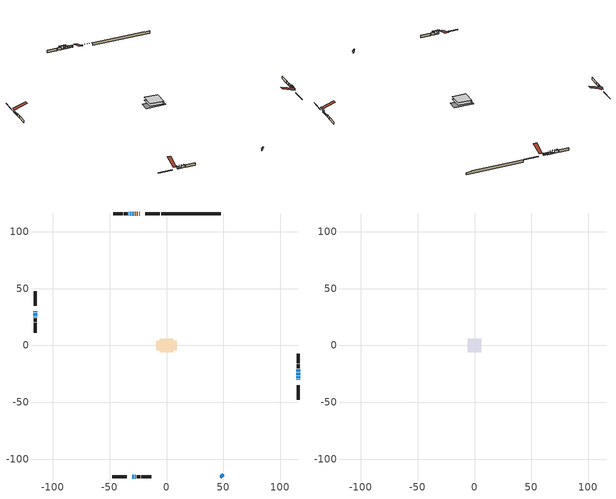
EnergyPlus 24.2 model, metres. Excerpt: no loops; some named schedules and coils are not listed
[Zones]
conditioned space
 floor adiabatic (AdiabaticFloorConstruction): -6.12,-6.12 -6.12,6.12 6.12,6.12 6.12,-6.12 z1.22
 floor foundation (Slab1 construction): -9.04,-4.15 -9.04,4.15 9.04,4.15 9.04,-4.15 z-1.31
 wall outside (RimJoist1 construction): -5.76,115.64 -18.68,115.64 / -47.9,-115.64 -34.98,-115.64 / -115.64,47.9 -115.64,34.98 / 115.64,-47.9 115.64,-34.98 z1.22:1.52
 wall outside (AdiabaticWallConstruction 1): -23.68,115.64 -24.17,115.64 / -25.1,115.64 -25.98,115.64 / -26.9,115.64 -27.79,115.64 z1.22:3.25
 wall outside (AdiabaticWallConstruction): -115.64,29.98 -115.64,29.12 z1.22:2.14; -28.71,115.64 -29.93,115.64 / -29.98,-115.64 -28.76,-115.64 / 47.9,-115.64 49.88,-113.67 z1.22:3.05; -30.86,115.64 -31.78,115.64 / 115.64,-26.1 115.64,-23.81 z1.22:2.49; 115.64,-29.99 115.64,-29.68 / -32.7,115.64 -33.3,115.64 / -27.84,-115.64 -27.24,-115.64 z1.22:1.56; -115.64,28.19 -115.64,26.36 / 115.64,-22.88 115.64,-20.75 z1.22:2.74; -115.64,25.43 -115.64,24.92 z1.22:2.75; 115.64,-28.76 115.64,-27.03 z1.22:3.3
 wall outside (Wall1 construction): -34.23,115.64 -37.48,115.64 / -26.31,-115.64 -23.06,-115.64 / -115.64,23.99 -115.64,20.74 / 115.64,-19.82 115.64,-16.57 z1.22:3.66
 wall outside (Wall2 construction): -38.41,115.64 -46.97,115.64 / -22.13,-115.64 -13.57,-115.64 / -115.64,19.81 -115.64,11.25 / 115.64,-15.64 115.64,-7.08 z1.22:3.66
 wall foundation (FoundationWall1 construction): -4.83,115.64,-1.31 -4.83,115.64,1.22 42.63,115.64,1.22 42.63,115.64,0.79 47.9,115.64,0.79 47.9,115.64,-1.31
 window (WindowConstruction 9): -115.64,29.98 -115.64,29.12 z1.22:2.13
 window (WindowConstruction 5): -28.71,115.64 -29.93,115.64 z1.22:3.05
 window (WindowConstruction 6): -30.86,115.64 -31.78,115.64 z1.22:2.49
 window (WindowConstruction 7): -29.98,-115.64 -28.76,-115.64 z1.22:3.05
 window (WindowConstruction 8): 47.9,-115.64 49.88,-113.67 z1.22:3.05
 window (WindowConstruction 10): 115.64,-29.98 115.64,-29.69 z1.22:1.56
 window (WindowConstruction 11): -32.7,115.64 -33.3,115.64 z1.22:1.56
 window (WindowConstruction): -115.64,28.19 -115.64,26.36 z1.22:2.74
 window (WindowConstruction 12): -27.83,-115.64 -27.24,-115.64 z1.22:1.56
 window (WindowConstruction 1): -115.64,25.43 -115.64,24.92 z1.22:2.74
 window (WindowConstruction 2): 115.64,-28.76 115.64,-27.03 z1.22:3.3
 window (WindowConstruction 3): 115.64,-26.1 115.64,-23.81 z1.22:2.49
 window (WindowConstruction 4): 115.64,-22.88 115.64,-20.75 z1.22:2.74
 door (Door): -23.68,115.64 -24.17,115.64 z1.22:3.25
 door (Door 1): -25.1,115.64 -25.98,115.64 z1.22:3.25
 door (Door 2): -26.91,115.64 -27.78,115.64 z1.22:3.25
 ceiling adiabatic (AdiabaticFloorConstruction): 6.12,-6.12 6.12,6.12 -6.12,6.12 -6.12,-6.12 z1.22
attic - vented
 floor to conditioned space (Floor1 construction Reversed): -6.12,-6.12 -6.12,6.12 6.12,6.12 6.12,-6.12 z3.66
 roof outside (Roof1 construction): -22.75,115.64,3.66 -22.75,103.72,7.63 -19.61,103.72,7.63 -19.61,115.64,3.66; -30.91,-115.64,3.66 -30.91,-103.72,7.63 -34.05,-103.72,7.63 -34.05,-115.64,3.66; -115.64,30.91,3.66 -103.72,30.91,7.63 -103.72,34.05,7.63 -115.64,34.05,3.66; 115.64,-30.91,3.66 103.72,-30.91,7.63 103.72,-34.05,7.63 115.64,-34.05,3.66
shading: -115.64,28.51 -115.64,30.59 -116.86,30.59 -116.86,28.51 z2.74; -30.23,115.64 -28.41,115.64 -28.41,116.25 -30.23,116.25 z3.35; -32.07,115.64 -30.56,115.64 -30.56,116.25 -32.07,116.25 z2.79; -28.46,-115.64 -30.28,-115.64 -30.28,-116.25 -28.46,-116.25 z3.35; 50.09,-113.46 47.69,-115.85 48.12,-116.29 50.52,-113.89 z3.35; 115.64,-26.77 115.64,-32.89 116.06,-32.89 116.06,-26.77 z4.47; -36.21,115.64 -29.79,115.64 -29.79,116.06 -36.21,116.06 z4.47; -115.64,26.06 -115.64,28.49 -115.94,28.49 -115.94,26.06 z3.04; -24.33,-115.64 -30.74,-115.64 -30.74,-116.06 -24.33,-116.06 z4.47; -115.64,24.62 -115.64,25.73 -115.94,25.73 -115.94,24.62 z3.04; 115.64,-26.73 115.64,-29.06 116.25,-29.06 116.25,-26.73 z3.6; 115.64,-23.51 115.64,-26.4 116.25,-26.4 116.25,-23.51 z2.79; 115.64,-20.45 115.64,-23.18 116.25,-23.18 116.25,-20.45 z3.04
[Building]
Building 1: Terrain=Suburbs
[Site:Location]
Montreal Intl AP_QC: Latitude {deg}=45.47; Longitude {deg}=-73.74; Time Zone {hr}=-5; Elevation {m}=36; Keep Site Location Information=Yes
[Site:GroundTemperature:Shallow]
2.07863, -0.316383, -0.508184, 0.628371, 5.19101, 9.73239, 13.6695, 16.1636, 16.3755, 14.347, 10.5102, 6.10817
[Site:WaterMainsTemperature]
Calculation Method=Schedule; Temperature Schedule=mains temperature schedule
[Material] Roughness=Rough; Thermal Absorptance=0.9
Name | Thickness {m} | Conductivity {W/m-K} | Density {kg/m3} | Specific Heat {J/kg-K} | Solar Absorptance | Visible Absorptance
asphalt or fiberglass shingles | 0.00635 | 0.162714 | 1121.4 | 1465.45 | 0.4 | 0.4
ceiling loosefill ins | 0.0846667 | 0.0480833 | 16.02 | 1046.75 | 0.7 | 0.7
ceiling stud and cavity | 0.1397 | 0.0934478 | 65.682 | 1177.47 | 0.7 | 0.7
concrete 4.0 in. | 0.1016 | 1.803125 | 2242.8 | 837.4 | 0.7 | 0.7
concrete 8.0 in. | 0.2032 | 1.803125 | 2242.8 | 837.4 | 0.7 | 0.7
door material | 0.04445 | 0.053851 | 512.64 | 1214.23 | 0.7 | 0.7
door material 1 | 0.04445 | 0.20624 | 512.64 | 1214.23 | 0.7 | 0.7
exterior vertical ins | 0.0719133 | 0.029427 | 32.04 | 1214.23 | 0.7 | 0.7
floor covering | 0.0127 | 0.0433444 | 54.468 | 1339.84 | 0.6 | 0.6
floor rigid ins; wall rigid ins 1 | 0.512978 | 0.029427 | 32.04 | 1214.23 | 0.7 | 0.7
floor stud and cavity | 0.1397 | 1.75129 | 37.0049 | 1207.88 | 0.7 | 0.7
furniture material conditioned space 1 | 0.1524 | 0.115458 | 640.8 | 1214.23 | 0.6 | 0.6
gypsum board | 0.0127 | 0.160291 | 801 | 837.4 | 0.6 | 0.6
gypsum board 1 | 0.0127 | 0.160291 | 801 | 837.4 | 0.7 | 0.7
osb sheathing 0.5 in. | 0.0127 | 0.115458 | 512.64 | 1214.23 | 0.7 | 0.7
osb sheathing 0.75 in. | 0.01905 | 0.115458 | 512.64 | 1214.23 | 0.7 | 0.7
osb sheathing 2.0 in. | 0.0508 | 0.115458 | 512.64 | 1214.23 | 0.7 | 0.7
rim joist rigid ins | 0.103632 | 0.029427 | 32.04 | 1214.23 | 0.7 | 0.7
rim joist stud and cavity | 0.0508 | 0.0623676 | 125.044 | 1163.47 | 0.6 | 0.6
wall rigid ins | 0.051816 | 0.029427 | 32.04 | 1214.23 | 0.7 | 0.7
wall stud and cavity | 0.1397 | 0.0845825 | 139.0536 | 1170.24 | 0.7 | 0.7
wall stud and cavity 1 | 0.1397 | 0.0919333 | 139.0536 | 1170.24 | 0.7 | 0.7
wall stud and cavity 2 | 0.0889 | 0.380278 | 52.3479 | 1209.89 | 0.7 | 0.7
wall stud and cavity 3 | 0.0889 | 0.391764 | 83.0341 | 1211.67 | 0.7 | 0.7
wood siding | 0.0254 | 0.102417 | 544.68 | 1172.36 | 0.4 | 0.4
wood siding 1; wood siding 2; wood siding 3 | 0.0254 | 0.102417 | 544.68 | 1172.36 | 0.7 | 0.7
[WindowMaterial:SimpleGlazingSystem]
Name | U-Factor {W/m2-K} | Solar Heat Gain Coefficient
WindowMaterial | 2.94348 | 0.59
WindowMaterial 1 | 3.00253 | 0.51
WindowMaterial 2 | 2.97698 | 0.59
WindowMaterial 3 | 2.96448 | 0.56
WindowMaterial 4 | 2.93212 | 0.61
WindowMaterial 5 | 2.97698 | 0.55
WindowMaterial 6 | 2.95029 | 0.58
WindowMaterial 7 | 2.88499 | 0.67
WindowMaterial 8 | 2.95426 | 0.63
WindowMaterial 9 | 8.076955 | 0.45
[Construction]
AdiabaticFloorConstruction: floor stud and cavity, floor rigid ins, osb sheathing 0.75 in., floor covering
AdiabaticWallConstruction: wood siding 2, wall rigid ins 1, wall stud and cavity 2, gypsum board
AdiabaticWallConstruction 1: wood siding 3, wall rigid ins 1, wall stud and cavity 2, gypsum board
Door: door material
Door 1; Door 2: door material 1
Floor1 construction Reversed: gypsum board, ceiling stud and cavity, ceiling loosefill ins
FoundationWall1 construction: concrete 8.0 in., gypsum board 1
furniture construction conditioned space 1: furniture material conditioned space 1
PartitionWallConstruction: gypsum board, wall stud and cavity 3, gypsum board
RimJoist1 construction: wood siding 1, rim joist rigid ins, osb sheathing 2.0 in., rim joist stud and cavity
Roof1 construction: asphalt or fiberglass shingles
Slab1 construction: concrete 4.0 in.
Wall1 construction: wood siding, wall rigid ins, osb sheathing 0.5 in., wall stud and cavity, gypsum board
Wall2 construction: wood siding, wall rigid ins, osb sheathing 0.5 in., wall stud and cavity 1, gypsum board
WindowConstruction: WindowMaterial
WindowConstruction 1: WindowMaterial 1
WindowConstruction 10; WindowConstruction 11; WindowConstruction 12: WindowMaterial 9
WindowConstruction 2: WindowMaterial 2
WindowConstruction 3: WindowMaterial 3
WindowConstruction 4: WindowMaterial 4
WindowConstruction 5; WindowConstruction 7: WindowMaterial 5
WindowConstruction 6: WindowMaterial 6
WindowConstruction 8: WindowMaterial 7
WindowConstruction 9: WindowMaterial 8
[Zone] Multiplier=1; Part of Total Floor Area=Yes
Name | Volume {m3}
attic - vented | 96.6794
conditioned space | 831.3
[Space]
Name | Zone | Volume {m3}
attic - vented 1 | attic - vented | 96.6794
conditioned space 1 | conditioned space | 831.3
[ZoneInfiltration:EffectiveLeakageArea]
infil attic - vented 1: Zone or Space=attic - vented 1; Schedule=Always On Discrete; Effective Air Leakage Area {cm2}=5994; Stack Coefficient=0.00027637; Wind Coefficient=1.12322e-05
[ZoneMixing]
whole house fan mix: Zone or Space=attic - vented; Schedule=Always On Continuous; Design Flow Rate Calculation Method=Flow/Zone; Design Flow Rate {m3/s}=0; Source Zone or Space=conditioned space
[SurfaceProperty:ExposedFoundationPerimeter]
Slab1: Exposed Perimeter Calculation Method=TotalExposedPerimeter; Total Exposed Perimeter {m}=52.731
[InternalMass] Zone or ZoneList=conditioned space; Space or SpaceList=conditioned space 1
Name | Construction | Surface Area {m2}
furniture mass conditioned space 1 | furniture construction conditioned space 1 | 119.92
partition wall mass | PartitionWallConstruction | 299.8
[Lights]
interior lighting: Zone or ZoneList or Space or SpaceList=conditioned space 1; Schedule=interior lighting schedule; Design Level Calculation Method=LightingLevel; Lighting Level {W}=343.2; Return Air Fraction=0; Fraction Radiant=0.6; Fraction Visible=0.2; Fraction Replaceable=1
[People]
occupants: Zone or ZoneList or Space or SpaceList=conditioned space 1; Number of People Schedule=occupants schedule; Number of People Calculation Method=People; Number of People=3; Fraction Radiant=0.314171; Sensible Heat Fraction=0.56303; Activity Level Schedule=occupants activity schedule; Carbon Dioxide Generation Rate {m3/s-W}=0; Enable ASHRAE 55 Comfort Warnings=No; Mean Radiant Temperature Calculation Type=EnclosureAveraged
[ElectricEquipment] Zone or ZoneList or Space or SpaceList=conditioned space 1; Design Level Calculation Method=EquipmentLevel
Name | Schedule | Design Level {W} | Fraction Latent | Fraction Radiant | Fraction Lost
clothes dryer | clothes dryer schedule | 140.772 | 0.015 | 0.081 | 0.85
clothes washer | clothes washer schedule | 32.1985 | 0.03 | 0.162 | 0.7
cooking range | cooking range schedule | 215.147 | 0.08 | 0.432 | 0.2
dishwasher | dishwasher schedule | 66.8632 | 0.3 | 0.18 | 0.4
fridge | fridge schedule | 72.9452 | 0 | 0.6 | 0
mech vent house fan | mech vent house fan schedule | 6.33333 | 0 | 0 | 1
mech vent house fan cfis | mech vent house fan cfis schedule | 0 | 0 | 0 | 0
mech vent range fan 0 | mech vent range fan 0 schedule | 57 | 0 | 0 | 1
misc plug loads | misc plug loads schedule | 494.7 | 0.045 | 0.513 | 0.1
whole house fan | Always On Discrete | 0 | 0 | 0 | 1
[OtherEquipment] Zone or ZoneList or Space or SpaceList=conditioned space 1; Design Level Calculation Method=EquipmentLevel
Name | Fuel Type | Schedule | Design Level {W} | Fraction Latent | Fraction Radiant | Fraction Lost
clothes dryer 1 | Electricity | clothes dryer schedule | 0 | 0.015 | 0.081 | 0.85
cooking range 1 | Electricity | cooking range schedule | 0 | 0.08 | 0.432 | 0.2
general water use latent | None | general water use schedule | 62.594 | 1 | 0 | 0
general water use sensible | None | general water use schedule | -61.6891 | 0 | 0.6 | 0
mech vent house fan latent load | None | Always On Discrete | 0 | 1 | 0 | 0
mech vent house fan sensible load | None | Always On Discrete | 0 | 0 | 0 | 0
water heater energy adjustment1 | Electricity | Always On Discrete | 0.01 | 0 | 0 | 1
[ZoneInfiltration:DesignFlowRate] Zone or ZoneList or Space or SpaceList=conditioned space 1; Schedule=Always On Discrete; Design Flow Rate Calculation Method=Flow/Zone; Design Flow Rate {m3/s}=0
infil flow; natural vent flow; whole house fan flow
[ZoneControl:Thermostat]
conditioned space Thermostat: Zone or ZoneList=conditioned space; Control Type Schedule=conditioned space Thermostat Schedule; Control 1=conditioned space temperature setpoint; Temperature Difference Between Cutout And Setpoint {deltaC}=0
[ThermostatSetpoint:DualSetpoint]
conditioned space temperature setpoint: Heating Setpoint Temperature Schedule=heating setpoint; Cooling Setpoint Temperature Schedule=cooling setpoint
[AirLoopHVAC:UnitarySystem]
unit heater unitary system: Control Type=Load; Controlling Zone or Thermostat Location=conditioned space; Dehumidification Control Type=None; Availability Schedule=Always On Discrete; Supply Fan=unit heater supply fan; Fan Placement=BlowThrough; Supply Air Fan Operating Mode Schedule=unit heater auto fan schedule; Heating Coil=unit heater htg coil; DX Heating Coil Sizing Ratio=1; Use DOAS DX Cooling Coil=No; Minimum Supply Air Temperature {C}=2; Latent Load Control=SensibleOnlyLoadControl; Cooling Supply Air Flow Rate Method=None; Heating Supply Air Flow Rate Method=SupplyAirFlowRate; Heating Supply Air Flow Rate {m3/s}=0.00141584; No Load Supply Air Flow Rate Method=SupplyAirFlowRate; No Load Supply Air Flow Rate {m3/s}=0; No Load Supply Air Flow Rate Control Set To Low Speed=Yes; Maximum Supply Air Temperature {C}=48.8889; Maximum Outdoor Dry-Bulb Temperature for Supplemental Heater Operation {C}=21; Ancillary On-Cycle Electric Power {W}=0; Ancillary Off-Cycle Electric Power {W}=0
[Zone equipment]
conditioned space: electric baseboard, unit heater unitary system
[Foundation:Kiva]
Foundation Kiva 1: Initial Indoor Air Temperature {C}=18; Wall Height Above Grade {m}=1.21999; Wall Depth Below Slab {m}=0.2032; Custom Block Material Name 1=exterior vertical ins; Custom Block Depth 1 {m}=2.52999; Custom Block X Position 1 {m}=0.2159; Custom Block Z Position 1 {m}=0
[Foundation:Kiva:Settings]
Soil Conductivity {W/m-K}=0.849921; Soil Density {kg/m3}=1842.3; Soil Specific Heat {J/kg-K}=418.7; Ground Solar Absorptivity=0.9; Ground Thermal Absorptivity=0.9; Ground Surface Roughness {m}=0.03; Far-Field Width {m}=40; Deep-Ground Boundary Condition=ZeroFlux; Deep-Ground Depth {m}=40; Minimum Cell Dimension {m}=0.2; Maximum Cell Growth Coefficient=3; Simulation Timestep=Timestep
[Exterior:Lights]
exterior lighting: Schedule=exterior lighting schedule; Design Level {W}=75.6
[EnergyManagementSystem:Sensor] Output:Variable or Output:Meter Index Key=conditioned space
Name | Output:Variable or Output:Meter
conditioned_space_clg_unmet_s | Zone Cooling Setpoint Not Met Time
conditioned_space_htg_unmet_s | Zone Heating Setpoint Not Met Time
fridge_tin_s; tin_s; tin_s_1 | Zone Mean Air Temperature
tout_s | Zone Outdoor Air Drybulb Temperature
win_s | Zone Air Humidity Ratio
[Schedule:Constant]
Name | Hourly Value
Always On Continuous; mech vent house fan schedule; mech vent house fan cfis schedule; Always On Discrete | 1
occupants activity schedule | 117.228
fridge schedule; unit heater auto fan schedule | 0
[Schedule:Week:Daily]
interior lighting schedule Week Rule - Jan1-Jan27: interior lighting schedule day, interior lighting schedule day, interior lighting schedule day, interior lighting schedule day, interior lighting schedule day, interior lighting schedule day, interior lighting schedule day, interior lighting schedule default day, interior lighting schedule default day, interior lighting schedule default day, interior lighting schedule default day, interior lighting schedule default day
interior lighting schedule Week Rule - Jan28-Feb3: interior lighting schedule day, interior lighting schedule day, interior lighting schedule day, interior lighting schedule day, interior lighting schedule day 1, interior lighting schedule day 1, interior lighting schedule day 1, interior lighting schedule default day, interior lighting schedule default day, interior lighting schedule default day, interior lighting schedule default day, interior lighting schedule default day
interior lighting schedule Week Rule - Feb4-Feb24: interior lighting schedule day 1, interior lighting schedule day 1, interior lighting schedule day 1, interior lighting schedule day 1, interior lighting schedule day 1, interior lighting schedule day 1, interior lighting schedule day 1, interior lighting schedule default day, interior lighting schedule default day, interior lighting schedule default day, interior lighting schedule default day, interior lighting schedule default day
interior lighting schedule Week Rule - Feb25-Mar3: interior lighting schedule day 1, interior lighting schedule day 1, interior lighting schedule day 1, interior lighting schedule day 1, interior lighting schedule day 2, interior lighting schedule day 2, interior lighting schedule day 2, interior lighting schedule default day, interior lighting schedule default day, interior lighting schedule default day, interior lighting schedule default day, interior lighting schedule default day
interior lighting schedule Week Rule - Mar4-Mar31: interior lighting schedule day 2, interior lighting schedule day 2, interior lighting schedule day 2, interior lighting schedule day 2, interior lighting schedule day 2, interior lighting schedule day 2, interior lighting schedule day 2, interior lighting schedule default day, interior lighting schedule default day, interior lighting schedule default day, interior lighting schedule default day, interior lighting schedule default day
interior lighting schedule Week Rule - Apr1-Apr28: interior lighting schedule day 3, interior lighting schedule day 3, interior lighting schedule day 3, interior lighting schedule day 3, interior lighting schedule day 3, interior lighting schedule day 3, interior lighting schedule day 3, interior lighting schedule default day, interior lighting schedule default day, interior lighting schedule default day, interior lighting schedule default day, interior lighting schedule default day
interior lighting schedule Week Rule - Apr29-May5: interior lighting schedule day 3, interior lighting schedule day 3, interior lighting schedule day 4, interior lighting schedule day 4, interior lighting schedule day 4, interior lighting schedule day 4, interior lighting schedule day 4, interior lighting schedule default day, interior lighting schedule default day, interior lighting schedule default day, interior lighting schedule default day, interior lighting schedule default day
interior lighting schedule Week Rule - May6-May26: interior lighting schedule day 4, interior lighting schedule day 4, interior lighting schedule day 4, interior lighting schedule day 4, interior lighting schedule day 4, interior lighting schedule day 4, interior lighting schedule day 4, interior lighting schedule default day, interior lighting schedule default day, interior lighting schedule default day, interior lighting schedule default day, interior lighting schedule default day
interior lighting schedule Week Rule - May27-Jun2: interior lighting schedule day 4, interior lighting schedule day 4, interior lighting schedule day 4, interior lighting schedule day 4, interior lighting schedule day 4, interior lighting schedule day 5, interior lighting schedule day 5, interior lighting schedule default day, interior lighting schedule default day, interior lighting schedule default day, interior lighting schedule default day, interior lighting schedule default day
interior lighting schedule Week Rule - Jun3-Jun30: interior lighting schedule day 5, interior lighting schedule day 5, interior lighting schedule day 5, interior lighting schedule day 5, interior lighting schedule day 5, interior lighting schedule day 5, interior lighting schedule day 5, interior lighting schedule default day, interior lighting schedule default day, interior lighting schedule default day, interior lighting schedule default day, interior lighting schedule default day
interior lighting schedule Week Rule - Jul1-Jul28: interior lighting schedule day 6, interior lighting schedule day 6, interior lighting schedule day 6, interior lighting schedule day 6, interior lighting schedule day 6, interior lighting schedule day 6, interior lighting schedule day 6, interior lighting schedule default day, interior lighting schedule default day, interior lighting schedule default day, interior lighting schedule default day, interior lighting schedule default day
interior lighting schedule Week Rule - Jul29-Aug4: interior lighting schedule day 6, interior lighting schedule day 6, interior lighting schedule day 6, interior lighting schedule day 7, interior lighting schedule day 7, interior lighting schedule day 7, interior lighting schedule day 7, interior lighting schedule default day, interior lighting schedule default day, interior lighting schedule default day, interior lighting schedule default day, interior lighting schedule default day
interior lighting schedule Week Rule - Aug5-Aug25: interior lighting schedule day 7, interior lighting schedule day 7, interior lighting schedule day 7, interior lighting schedule day 7, interior lighting schedule day 7, interior lighting schedule day 7, interior lighting schedule day 7, interior lighting schedule default day, interior lighting schedule default day, interior lighting schedule default day, interior lighting schedule default day, interior lighting schedule default day
interior lighting schedule Week Rule - Aug26-Sep1: interior lighting schedule day 7, interior lighting schedule day 7, interior lighting schedule day 7, interior lighting schedule day 7, interior lighting schedule day 7, interior lighting schedule day 7, interior lighting schedule day 8, interior lighting schedule default day, interior lighting schedule default day, interior lighting schedule default day, interior lighting schedule default day, interior lighting schedule default day
interior lighting schedule Week Rule - Sep2-Sep29: interior lighting schedule day 8, interior lighting schedule day 8, interior lighting schedule day 8, interior lighting schedule day 8, interior lighting schedule day 8, interior lighting schedule day 8, interior lighting schedule day 8, interior lighting schedule default day, interior lighting schedule default day, interior lighting schedule default day, interior lighting schedule default day, interior lighting schedule default day
interior lighting schedule Week Rule - Sep30-Oct6: interior lighting schedule day 8, interior lighting schedule day 9, interior lighting schedule day 9, interior lighting schedule day 9, interior lighting schedule day 9, interior lighting schedule day 9, interior lighting schedule day 9, interior lighting schedule default day, interior lighting schedule default day, interior lighting schedule default day, interior lighting schedule default day, interior lighting schedule default day
interior lighting schedule Week Rule - Oct7-Oct27: interior lighting schedule day 9, interior lighting schedule day 9, interior lighting schedule day 9, interior lighting schedule day 9, interior lighting schedule day 9, interior lighting schedule day 9, interior lighting schedule day 9, interior lighting schedule default day, interior lighting schedule default day, interior lighting schedule default day, interior lighting schedule default day, interior lighting schedule default day
interior lighting schedule Week Rule - Oct28-Nov3: interior lighting schedule day 9, interior lighting schedule day 9, interior lighting schedule day 9, interior lighting schedule day 9, interior lighting schedule day 10, interior lighting schedule day 10, interior lighting schedule day 10, interior lighting schedule default day, interior lighting schedule default day, interior lighting schedule default day, interior lighting schedule default day, interior lighting schedule default day
interior lighting schedule Week Rule - Nov4-Nov24: interior lighting schedule day 10, interior lighting schedule day 10, interior lighting schedule day 10, interior lighting schedule day 10, interior lighting schedule day 10, interior lighting schedule day 10, interior lighting schedule day 10, interior lighting schedule default day, interior lighting schedule default day, interior lighting schedule default day, interior lighting schedule default day, interior lighting schedule default day
interior lighting schedule Week Rule - Nov25-Dec1: interior lighting schedule day 10, interior lighting schedule day 10, interior lighting schedule day 10, interior lighting schedule day 10, interior lighting schedule day 10, interior lighting schedule day 10, interior lighting schedule day 11, interior lighting schedule default day, interior lighting schedule default day, interior lighting schedule default day, interior lighting schedule default day, interior lighting schedule default day
interior lighting schedule Week Rule - Dec2-Dec31: interior lighting schedule day 11, interior lighting schedule day 11, interior lighting schedule day 11, interior lighting schedule day 11, interior lighting schedule day 11, interior lighting schedule day 11, interior lighting schedule day 11, interior lighting schedule default day, interior lighting schedule default day, interior lighting schedule default day, interior lighting schedule default day, interior lighting schedule default day
occupants schedule Week Rule - Jan1-Dec31: occupants schedule day, occupants schedule day, occupants schedule day, occupants schedule day, occupants schedule day, occupants schedule day, occupants schedule day, occupants schedule default day, occupants schedule default day, occupants schedule default day, occupants schedule default day, occupants schedule default day
clothes dryer schedule Week Rule - Jan1-Dec31: clothes dryer schedule day, clothes dryer schedule day, clothes dryer schedule day, clothes dryer schedule day, clothes dryer schedule day, clothes dryer schedule day, clothes dryer schedule day, clothes dryer schedule default day, clothes dryer schedule default day, clothes dryer schedule default day, clothes dryer schedule default day, clothes dryer schedule default day
clothes washer schedule Week Rule - Jan1-Dec31: clothes washer schedule day, clothes washer schedule day, clothes washer schedule day, clothes washer schedule day, clothes washer schedule day, clothes washer schedule day, clothes washer schedule day, clothes washer schedule default day, clothes washer schedule default day, clothes washer schedule default day, clothes washer schedule default day, clothes washer schedule default day
cooking range schedule Week Rule - Jan1-Dec31: cooking range schedule day, cooking range schedule day, cooking range schedule day, cooking range schedule day, cooking range schedule day, cooking range schedule day, cooking range schedule day, cooking range schedule default day, cooking range schedule default day, cooking range schedule default day, cooking range schedule default day, cooking range schedule default day
dishwasher schedule Week Rule - Jan1-Dec31: dishwasher schedule day, dishwasher schedule day, dishwasher schedule day, dishwasher schedule day, dishwasher schedule day, dishwasher schedule day, dishwasher schedule day, dishwasher schedule default day, dishwasher schedule default day, dishwasher schedule default day, dishwasher schedule default day, dishwasher schedule default day
mech vent range fan 0 schedule Week Rule - Jan1-Dec31: mech vent range fan 0 schedule day, mech vent range fan 0 schedule day, mech vent range fan 0 schedule day, mech vent range fan 0 schedule day, mech vent range fan 0 schedule day, mech vent range fan 0 schedule day, mech vent range fan 0 schedule day, mech vent range fan 0 schedule default day, mech vent range fan 0 schedule default day, mech vent range fan 0 schedule default day, mech vent range fan 0 schedule default day, mech vent range fan 0 schedule default day
misc plug loads schedule Week Rule - Jan1-Dec31: misc plug loads schedule day, misc plug loads schedule day, misc plug loads schedule day, misc plug loads schedule day, misc plug loads schedule day, misc plug loads schedule day, misc plug loads schedule day, misc plug loads schedule default day, misc plug loads schedule default day, misc plug loads schedule default day, misc plug loads schedule default day, misc plug loads schedule default day
general water use schedule Week Rule - Jan1-Dec31: general water use schedule day, general water use schedule day, general water use schedule day, general water use schedule day, general water use schedule day, general water use schedule day, general water use schedule day, general water use schedule default day, general water use schedule default day, general water use schedule default day, general water use schedule default day, general water use schedule default day
exterior lighting schedule Week Rule - Jan1-Jan27: exterior lighting schedule day, exterior lighting schedule day, exterior lighting schedule day, exterior lighting schedule day, exterior lighting schedule day, exterior lighting schedule day, exterior lighting schedule day, exterior lighting schedule default day, exterior lighting schedule default day, exterior lighting schedule default day, exterior lighting schedule default day, exterior lighting schedule default day
exterior lighting schedule Week Rule - Jan28-Feb3: exterior lighting schedule day, exterior lighting schedule day, exterior lighting schedule day, exterior lighting schedule day, exterior lighting schedule day 1, exterior lighting schedule day 1, exterior lighting schedule day 1, exterior lighting schedule default day, exterior lighting schedule default day, exterior lighting schedule default day, exterior lighting schedule default day, exterior lighting schedule default day
exterior lighting schedule Week Rule - Feb4-Feb24: exterior lighting schedule day 1, exterior lighting schedule day 1, exterior lighting schedule day 1, exterior lighting schedule day 1, exterior lighting schedule day 1, exterior lighting schedule day 1, exterior lighting schedule day 1, exterior lighting schedule default day, exterior lighting schedule default day, exterior lighting schedule default day, exterior lighting schedule default day, exterior lighting schedule default day
exterior lighting schedule Week Rule - Feb25-Mar3: exterior lighting schedule day 1, exterior lighting schedule day 1, exterior lighting schedule day 1, exterior lighting schedule day 1, exterior lighting schedule day 2, exterior lighting schedule day 2, exterior lighting schedule day 2, exterior lighting schedule default day, exterior lighting schedule default day, exterior lighting schedule default day, exterior lighting schedule default day, exterior lighting schedule default day
exterior lighting schedule Week Rule - Mar4-Mar31: exterior lighting schedule day 2, exterior lighting schedule day 2, exterior lighting schedule day 2, exterior lighting schedule day 2, exterior lighting schedule day 2, exterior lighting schedule day 2, exterior lighting schedule day 2, exterior lighting schedule default day, exterior lighting schedule default day, exterior lighting schedule default day, exterior lighting schedule default day, exterior lighting schedule default day
exterior lighting schedule Week Rule - Apr1-Apr28: exterior lighting schedule day 3, exterior lighting schedule day 3, exterior lighting schedule day 3, exterior lighting schedule day 3, exterior lighting schedule day 3, exterior lighting schedule day 3, exterior lighting schedule day 3, exterior lighting schedule default day, exterior lighting schedule default day, exterior lighting schedule default day, exterior lighting schedule default day, exterior lighting schedule default day
exterior lighting schedule Week Rule - Apr29-May5: exterior lighting schedule day 3, exterior lighting schedule day 3, exterior lighting schedule day 4, exterior lighting schedule day 4, exterior lighting schedule day 4, exterior lighting schedule day 4, exterior lighting schedule day 4, exterior lighting schedule default day, exterior lighting schedule default day, exterior lighting schedule default day, exterior lighting schedule default day, exterior lighting schedule default day
exterior lighting schedule Week Rule - May6-May26: exterior lighting schedule day 4, exterior lighting schedule day 4, exterior lighting schedule day 4, exterior lighting schedule day 4, exterior lighting schedule day 4, exterior lighting schedule day 4, exterior lighting schedule day 4, exterior lighting schedule default day, exterior lighting schedule default day, exterior lighting schedule default day, exterior lighting schedule default day, exterior lighting schedule default day
exterior lighting schedule Week Rule - May27-Jun2: exterior lighting schedule day 4, exterior lighting schedule day 4, exterior lighting schedule day 4, exterior lighting schedule day 4, exterior lighting schedule day 4, exterior lighting schedule day 5, exterior lighting schedule day 5, exterior lighting schedule default day, exterior lighting schedule default day, exterior lighting schedule default day, exterior lighting schedule default day, exterior lighting schedule default day
exterior lighting schedule Week Rule - Jun3-Jun30: exterior lighting schedule day 5, exterior lighting schedule day 5, exterior lighting schedule day 5, exterior lighting schedule day 5, exterior lighting schedule day 5, exterior lighting schedule day 5, exterior lighting schedule day 5, exterior lighting schedule default day, exterior lighting schedule default day, exterior lighting schedule default day, exterior lighting schedule default day, exterior lighting schedule default day
exterior lighting schedule Week Rule - Jul1-Jul28: exterior lighting schedule day 6, exterior lighting schedule day 6, exterior lighting schedule day 6, exterior lighting schedule day 6, exterior lighting schedule day 6, exterior lighting schedule day 6, exterior lighting schedule day 6, exterior lighting schedule default day, exterior lighting schedule default day, exterior lighting schedule default day, exterior lighting schedule default day, exterior lighting schedule default day
exterior lighting schedule Week Rule - Jul29-Aug4: exterior lighting schedule day 6, exterior lighting schedule day 6, exterior lighting schedule day 6, exterior lighting schedule day 7, exterior lighting schedule day 7, exterior lighting schedule day 7, exterior lighting schedule day 7, exterior lighting schedule default day, exterior lighting schedule default day, exterior lighting schedule default day, exterior lighting schedule default day, exterior lighting schedule default day
exterior lighting schedule Week Rule - Aug5-Aug25: exterior lighting schedule day 7, exterior lighting schedule day 7, exterior lighting schedule day 7, exterior lighting schedule day 7, exterior lighting schedule day 7, exterior lighting schedule day 7, exterior lighting schedule day 7, exterior lighting schedule default day, exterior lighting schedule default day, exterior lighting schedule default day, exterior lighting schedule default day, exterior lighting schedule default day
exterior lighting schedule Week Rule - Aug26-Sep1: exterior lighting schedule day 7, exterior lighting schedule day 7, exterior lighting schedule day 7, exterior lighting schedule day 7, exterior lighting schedule day 7, exterior lighting schedule day 7, exterior lighting schedule day 8, exterior lighting schedule default day, exterior lighting schedule default day, exterior lighting schedule default day, exterior lighting schedule default day, exterior lighting schedule default day
[Schedule:Year]
interior lighting schedule: interior lighting schedule Week Rule - Jan1-Jan27, 1, 1, 1, 27, interior lighting schedule Week Rule - Jan28-Feb3, 1, 28, 2, 3, interior lighting schedule Week Rule - Feb4-Feb24, 2, 4, 2, 24, interior lighting schedule Week Rule - Feb25-Mar3, 2, 25, 3, 3, interior lighting schedule Week Rule - Mar4-Mar31, 3, 4, 3, 31, interior lighting schedule Week Rule - Apr1-Apr28, 4, 1, 4, 28, interior lighting schedule Week Rule - Apr29-May5, 4, 29, 5, 5, interior lighting schedule Week Rule - May6-May26, 5, 6, 5, 26, interior lighting schedule Week Rule - May27-Jun2, 5, 27, 6, 2, interior lighting schedule Week Rule - Jun3-Jun30, 6, 3, 6, 30, interior lighting schedule Week Rule - Jul1-Jul28, 7, 1, 7, 28, interior lighting schedule Week Rule - Jul29-Aug4, 7, 29, 8, 4, interior lighting schedule Week Rule - Aug5-Aug25, 8, 5, 8, 25, interior lighting schedule Week Rule - Aug26-Sep1, 8, 26, 9, 1, interior lighting schedule Week Rule - Sep2-Sep29, 9, 2, 9, 29, interior lighting schedule Week Rule - Sep30-Oct6, 9, 30, 10, 6, interior lighting schedule Week Rule - Oct7-Oct27, 10, 7, 10, 27, interior lighting schedule Week Rule - Oct28-Nov3, 10, 28, 11, 3, interior lighting schedule Week Rule - Nov4-Nov24, 11, 4, 11, 24, interior lighting schedule Week Rule - Nov25-Dec1, 11, 25, 12, 1, interior lighting schedule Week Rule - Dec2-Dec31, 12, 2, 12, 31
occupants schedule: occupants schedule Week Rule - Jan1-Dec31, 1, 1, 12, 31
clothes dryer schedule: clothes dryer schedule Week Rule - Jan1-Dec31, 1, 1, 12, 31
clothes washer schedule: clothes washer schedule Week Rule - Jan1-Dec31, 1, 1, 12, 31
cooking range schedule: cooking range schedule Week Rule - Jan1-Dec31, 1, 1, 12, 31
dishwasher schedule: dishwasher schedule Week Rule - Jan1-Dec31, 1, 1, 12, 31
mech vent range fan 0 schedule: mech vent range fan 0 schedule Week Rule - Jan1-Dec31, 1, 1, 12, 31
misc plug loads schedule: misc plug loads schedule Week Rule - Jan1-Dec31, 1, 1, 12, 31
general water use schedule: general water use schedule Week Rule - Jan1-Dec31, 1, 1, 12, 31
exterior lighting schedule: exterior lighting schedule Week Rule - Jan1-Jan27, 1, 1, 1, 27, exterior lighting schedule Week Rule - Jan28-Feb3, 1, 28, 2, 3, exterior lighting schedule Week Rule - Feb4-Feb24, 2, 4, 2, 24, exterior lighting schedule Week Rule - Feb25-Mar3, 2, 25, 3, 3, exterior lighting schedule Week Rule - Mar4-Mar31, 3, 4, 3, 31, exterior lighting schedule Week Rule - Apr1-Apr28, 4, 1, 4, 28, exterior lighting schedule Week Rule - Apr29-May5, 4, 29, 5, 5, exterior lighting schedule Week Rule - May6-May26, 5, 6, 5, 26, exterior lighting schedule Week Rule - May27-Jun2, 5, 27, 6, 2, exterior lighting schedule Week Rule - Jun3-Jun30, 6, 3, 6, 30, exterior lighting schedule Week Rule - Jul1-Jul28, 7, 1, 7, 28, exterior lighting schedule Week Rule - Jul29-Aug4, 7, 29, 8, 4, exterior lighting schedule Week Rule - Aug5-Aug25, 8, 5, 8, 25, exterior lighting schedule Week Rule - Aug26-Sep1, 8, 26, 9, 1, exterior lighting schedule Week Rule - Sep2-Sep29, 9, 2, 9, 29, exterior lighting schedule Week Rule - Sep30-Oct6, 9, 30, 10, 6, exterior lighting schedule Week Rule - Oct7-Oct27, 10, 7, 10, 27, exterior lighting schedule Week Rule - Oct28-Nov3, 10, 28, 11, 3, exterior lighting schedule Week Rule - Nov4-Nov24, 11, 4, 11, 24, exterior lighting schedule Week Rule - Nov25-Dec1, 11, 25, 12, 1, exterior lighting schedule Week Rule - Dec2-Dec31, 12, 2, 12, 31
[Schedule:Compact]
conditioned space Thermostat Schedule: Through: 12/31, For: AllDays, Until: 24:00, 4
mains temperature schedule: Through: 01/01, For: AllDays, Until: 24:00, 6.56833, Through: 01/02, For: AllDays, Until: 24:00, 6.48722, Through: 01/03, For: AllDays, Until: 24:00, 6.40722, Through: 01/04, For: AllDays, Until: 24:00, 6.32889, Through: 01/05, For: AllDays, Until: 24:00, 6.25167, Through: 01/06, For: AllDays, Until: 24:00, 6.17611, Through: 01/07, For: AllDays, Until: 24:00, 6.10222, Through: 01/08, For: AllDays, Until: 24:00, 6.02944, Through: 01/09, For: AllDays, Until: 24:00, 5.95833, Through: 01/10, For: AllDays, Until: 24:00, 5.88889, Through: 01/11, For: AllDays, Until: 24:00, 5.82056, Through: 01/12, For: AllDays, Until: 24:00, 5.75444, Through: 01/13, For: AllDays, Until: 24:00, 5.68944, Through: 01/14, For: AllDays, Until: 24:00, 5.62611, Through: 01/15, For: AllDays, Until: 24:00, 5.56444, Through: 01/16, For: AllDays, Until: 24:00, 5.50444, Through: 01/17, For: AllDays, Until: 24:00, 5.44611, Through: 01/18, For: AllDays, Until: 24:00, 5.38944, Through: 01/19, For: AllDays, Until: 24:00, 5.33389, Through: 01/20, For: AllDays, Until: 24:00, 5.28111, Through: 01/21, For: AllDays, Until: 24:00, 5.22944, Through: 01/22, For: AllDays, Until: 24:00, 5.17944, Through: 01/23, For: AllDays, Until: 24:00, 5.13111, Through: 01/24, For: AllDays, Until: 24:00, 5.085, Through: 01/25, For: AllDays, Until: 24:00, 5.04056, Through: 01/26, For: AllDays, Until: 24:00, 4.99778, Through: 01/27, For: AllDays, Until: 24:00, 4.95667, Through: 01/28, For: AllDays, Until: 24:00, 4.91778, Through: 01/29, For: AllDays, Until: 24:00, 4.88056, Through: 01/30, For: AllDays, Until: 24:00, 4.845, Through: 01/31, For: AllDays, Until: 24:00, 4.81167, Through: 02/01, For: AllDays, Until: 24:00, 4.77944, Through: 02/02, For: AllDays, Until: 24:00, 4.75, Through: 02/03, For: AllDays, Until: 24:00, 4.72167, Through: 02/04, For: AllDays, Until: 24:00, 4.69611, Through: 02/05, For: AllDays, Until: 24:00, 4.67167, Through: 02/06, For: AllDays, Until: 24:00, 4.64944, Through: 02/07, For: AllDays, Until: 24:00, 4.62889, Through: 02/08, For: AllDays, Until: 24:00, 4.61056, Through: 02/09, For: AllDays, Until: 24:00, 4.59389, Through: 02/10, For: AllDays, Until: 24:00, 4.57944, Through: 02/11, For: AllDays, Until: 24:00, 4.56667, Through: 02/12, For: AllDays, Until: 24:00, 4.55611, Through: 02/13, For: AllDays, Until: 24:00, 4.54722, Through: 02/14, For: AllDays, Until: 24:00, 4.54056, Through: 02/15, For: AllDays, Until: 24:00, 4.53556, Through: 02/16, For: AllDays, Until: 24:00, 4.53278, Through: 02/17, For: AllDays, Until: 24:00, 4.53167, Through: 02/18, For: AllDays, Until: 24:00, 4.53278, Through: 02/19, For: AllDays, Until: 24:00, 4.53556, Through: 02/20, For: AllDays, Until: 24:00, 4.54056, Through: 02/21, For: AllDays, Until: 24:00, 4.54722, Through: 02/22, For: AllDays, Until: 24:00, 4.55611, Through: 02/23, For: AllDays, Until: 24:00, 4.56667, Through: 02/24, For: AllDays, Until: 24:00, 4.57944, Through: 02/25, For: AllDays, Until: 24:00, 4.59389, Through: 02/26, For: AllDays, Until: 24:00, 4.61056, Through: 02/27, For: AllDays, Until: 24:00, 4.62889, Through: 02/28, For: AllDays, Until: 24:00, 4.64889, Through: 03/01, For: AllDays, Until: 24:00, 4.67111, Through: 03/02, For: AllDays, Until: 24:00, 4.69556, Through: 03/03, For: AllDays, Until: 24:00, 4.72167, Through: 03/04, For: AllDays, Until: 24:00, 4.74944, Through: 03/05, For: AllDays, Until: 24:00, 4.77944, Through: 03/06, For: AllDays, Until: 24:00, 4.81111, Through: 03/07, For: AllDays, Until: 24:00, 4.84444, Through: 03/08, For: AllDays, Until: 24:00, 4.88, Through: 03/09, For: AllDays, Until: 24:00, 4.91722, Through: 03/10, For: AllDays, Until: 24:00, 4.95611, Through: 03/11, For: AllDays, Until: 24:00, 4.99722, Through: 03/12, For: AllDays, Until: 24:00, 5.04, Through: 03/13, For: AllDays, Until: 24:00, 5.08444, Through: 03/14, For: AllDays, Until: 24:00, 5.13056, Through: 03/15, For: AllDays, Until: 24:00, 5.17889, Through: 03/16, For: AllDays, Until: 24:00, 5.22833, Through: 03/17, For: AllDays, Until: 24:00, 5.28, Through: 03/18, For: AllDays, Until: 24:00, 5.33333, Through: 03/19, For: AllDays, Until: 24:00, 5.38833, Through: 03/20, For: AllDays, Until: 24:00, 5.445, Through: 03/21, For: AllDays, Until: 24:00, 5.50333, Through: 03/22, For: AllDays, Until: 24:00, 5.56333, Through: 03/23, For: AllDays, Until: 24:00, 5.625, Through: 03/24, For: AllDays, Until: 24:00, 5.68833, Through: 03/25, For: AllDays, Until: 24:00, 5.75333, Through: 03/26, For: AllDays, Until: 24:00, 5.81944, Through: 03/27, For: AllDays, Until: 24:00, 5.88778, Through: 03/28, For: AllDays, Until: 24:00, 5.95722, Through: 03/29, For: AllDays, Until: 24:00, 6.02833, Through: 03/30, For: AllDays, Until: 24:00, 6.10111, Through: 03/31, For: AllDays, Until: 24:00, 6.175, Through: 04/01, For: AllDays, Until: 24:00, 6.25056, Through: 04/02, For: AllDays, Until: 24:00, 6.32778, Through: 04/03, For: AllDays, Until: 24:00, 6.40611, Through: 04/04, For: AllDays, Until: 24:00, 6.48556, Through: 04/05, For: AllDays, Until: 24:00, 6.56722, Through: 04/06, For: AllDays, Until: 24:00, 6.64944, Through: 04/07, For: AllDays, Until: 24:00, 6.73333, Through: 04/08, For: AllDays, Until: 24:00, 6.81833, Through: 04/09, For: AllDays, Until: 24:00, 6.905, Through: 04/10, For: AllDays, Until: 24:00, 6.99278, Through: 04/11, For: AllDays, Until: 24:00, 7.08111, Through: 04/12, For: AllDays, Until: 24:00, 7.17167, Through: 04/13, For: AllDays, Until: 24:00, 7.26278, Through: 04/14, For: AllDays, Until: 24:00, 7.355, Through: 04/15, For: AllDays, Until: 24:00, 7.44833, Through: 04/16, For: AllDays, Until: 24:00, 7.54278, Through: 04/17, For: AllDays, Until: 24:00, 7.63889, Through: 04/18, For: AllDays, Until: 24:00, 7.735, Through: 04/19, For: AllDays, Until: 24:00, 7.83278, Through: 04/20, For: AllDays, Until: 24:00, 7.93167, Through: 04/21, For: AllDays, Until: 24:00, 8.03111, Through: 04/22, For: AllDays, Until: 24:00, 8.13167, Through: 04/23, For: AllDays, Until: 24:00, 8.23278, Through: 04/24, For: AllDays, Until: 24:00, 8.335, Through: 04/25, For: AllDays, Until: 24:00, 8.43778, Through: 04/26, For: AllDays, Until: 24:00, 8.54167, Through: 04/27, For: AllDays, Until: 24:00, 8.64611, Through: 04/28, For: AllDays, Until: 24:00, 8.75167, Through: 04/29, For: AllDays, Until: 24:00, 8.85778, Through: 04/30, For: AllDays, Until: 24:00, 8.96444, Through: 05/01, For: AllDays, Until: 24:00, 9.07167, Through: 05/02, For: AllDays, Until: 24:00, 9.17944, Through: 05/03, For: AllDays, Until: 24:00, 9.28778, Through: 05/04, For: AllDays, Until: 24:00, 9.39667, Through: 05/05, For: AllDays, Until: 24:00, 9.50667, Through: 05/06, For: AllDays, Until: 24:00, 9.61667, Through: 05/07, For: AllDays, Until: 24:00, 9.72667, Through: 05/08, For: AllDays, Until: 24:00, 9.83778, Through: 05/09, For: AllDays, Until: 24:00, 9.94889, Through: 05/10, For: AllDays, Until: 24:00, 10.0606, Through: 05/11, For: AllDays, Until: 24:00, 10.1722, Through: 05/12, For: AllDays, Until: 24:00, 10.2844, Through: 05/13, For: AllDays, Until: 24:00, 10.3967, Through: 05/14, For: AllDays, Until: 24:00, 10.5094, Through: 05/15, For: AllDays, Until: 24:00, 10.6222, Through: 05/16, For: AllDays, Until: 24:00, 10.735, Through: 05/17, For: AllDays, Until: 24:00, 10.8478, Through: 05/18, For: AllDays, Until: 24:00, 10.9611, Through: 05/19, For: AllDays, Until: 24:00, 11.0744, Through: 05/20, For: AllDays, Until: 24:00, 11.1872, Through: 05/21, For: AllDays, Until: 24:00, 11.3006, Through: 05/22, For: AllDays, Until: 24:00, 11.4133, Through: 05/23, For: AllDays, Until: 24:00, 11.5267, Through: 05/24, For: AllDays, Until: 24:00, 11.6394, Through: 05/25, For: AllDays, Until: 24:00, 11.7522, Through: 05/26, For: AllDays, Until: 24:00, 11.8644, Through: 05/27, For: AllDays, Until: 24:00, 11.9767, Through: 05/28, For: AllDays, Until: 24:00, 12.0889, Through: 05/29, For: AllDays, Until: 24:00, 12.2006, Through: 05/30, For: AllDays, Until: 24:00, 12.3122, Through: 05/31, For: AllDays, Until: 24:00, 12.4228, Through: 06/01, For: AllDays, Until: 24:00, 12.5339, Through: 06/02, For: AllDays, Until: 24:00, 12.6439, Through: 06/03, For: AllDays, Until: 24:00, 12.7539, Through: 06/04, For: AllDays, Until: 24:00, 12.8628, Through: 06/05, For: AllDays, Until: 24:00, 12.9717, Through: 06/06, For: AllDays, Until: 24:00, 13.08, Through: 06/07, For: AllDays, Until: 24:00, 13.1878, Through: 06/08, For: AllDays, Until: 24:00, 13.2944, Through: 06/09, For: AllDays, Until: 24:00, 13.4011, Through: 06/10, For: AllDays, Until: 24:00, 13.5067, Through: 06/11, For: AllDays, Until: 24:00, 13.6117, Through: 06/12, For: AllDays, Until: 24:00, 13.7156, Through: 06/13, For: AllDays, Until: 24:00, 13.8194, Through: 06/14, For: AllDays, Until: 24:00, 13.9222, Through: 06/15, For: AllDays, Until: 24:00, 14.0239, Through: 06/16, For: AllDays, Until: 24:00, 14.125, Through: 06/17, For: AllDays, Until: 24:00, 14.225, Through: 06/18, For: AllDays, Until: 24:00, 14.3239, Through: 06/19, For: AllDays, Until: 24:00, 14.4222, Through: 06/20, For: AllDays, Until: 24:00, 14.5194, Through: 06/21, For: AllDays, Until: 24:00, 14.6156, Through: 06/22, For: AllDays, Until: 24:00, 14.7106, Through: 06/23, For: AllDays, Until: 24:00, 14.805, Through: 06/24, For: AllDays, Until: 24:00, 14.8978, Through: 06/25, For: AllDays, Until: 24:00, 14.9894, Through: 06/26, For: AllDays, Until: 24:00, 15.0806, Through: 06/27, For: AllDays, Until: 24:00, 15.17, Through: 06/28, For: AllDays, Until: 24:00, 15.2583, Through: 06/29, For: AllDays, Until: 24:00, 15.3456, Through: 06/30, For: AllDays, Until: 24:00, 15.4311, Through: 07/01, For: AllDays, Until: 24:00, 15.5161, Through: 07/02, For: AllDays, Until: 24:00, 15.5989, Through: 07/03, For: AllDays, Until: 24:00, 15.6811, Through: 07/04, For: AllDays, Until: 24:00, 15.7617, Through: 07/05, For: AllDays, Until: 24:00, 15.8411, Through: 07/06, For: AllDays, Until: 24:00, 15.9189, Through: 07/07, For: AllDays, Until: 24:00, 15.995, Through: 07/08, For: AllDays, Until: 24:00, 16.07, Through: 07/09, For: AllDays, Until: 24:00, 16.1433, Through: 07/10, For: AllDays, Until: 24:00, 16.2156, Through: 07/11, For: AllDays, Until: 24:00, 16.2861, Through: 07/12, For: AllDays, Until: 24:00, 16.355, Through: 07/13, For: AllDays, Until: 24:00, 16.4222, Through: 07/14, For: AllDays, Until: 24:00, 16.4878, Through: 07/15, For: AllDays, Until: 24:00, 16.5522, Through: 07/16, For: AllDays, Until: 24:00, 16.615, Through: 07/17, For: AllDays, Until: 24:00, 16.6756, Through: 07/18, For: AllDays, Until: 24:00, 16.735, Through: 07/19, For: AllDays, Until: 24:00, 16.7928, Through: 07/20, For: AllDays, Until: 24:00, 16.8489, Through: 07/21, For: AllDays, Until: 24:00, 16.9028, Through: 07/22, For: AllDays, Until: 24:00, 16.9556, Through: 07/23, For: AllDays, Until: 24:00, 17.0061, Through: 07/24, For: AllDays, Until: 24:00, 17.0556, Through: 07/25, For: AllDays, Until: 24:00, 17.1028, Through: 07/26, For: AllDays, Until: 24:00, 17.1483, Through: 07/27, For: AllDays, Until: 24:00, 17.1917, Through: 07/28, For: AllDays, Until: 24:00, 17.2339, Through: 07/29, For: AllDays, Until: 24:00, 17.2739, Through: 07/30, For: AllDays, Until: 24:00, 17.3122, Through: 07/31, For: AllDays, Until: 24:00, 17.3489, Through: 08/01, For: AllDays, Until: 24:00, 17.3833, Through: 08/02, For: AllDays, Until: 24:00, 17.4161, Through: 08/03, For: AllDays, Until: 24:00, 17.4467, Through: 08/04, For: AllDays, Until: 24:00, 17.4761, Through: 08/05, For: AllDays, Until: 24:00, 17.5028, Through: 08/06, For: AllDays, Until: 24:00, 17.5283, Through: 08/07, For: AllDays, Until: 24:00, 17.5517, Through: 08/08, For: AllDays, Until: 24:00, 17.5728, Through: 08/09, For: AllDays, Until: 24:00, 17.5922, Through: 08/10, For: AllDays, Until: 24:00, 17.61, Through: 08/11, For: AllDays, Until: 24:00, 17.6256, Through: 08/12, For: AllDays, Until: 24:00, 17.6394, Through: 08/13, For: AllDays, Until: 24:00, 17.6511, Through: 08/14, For: AllDays, Until: 24:00, 17.6611, Through: 08/15, For: AllDays, Until: 24:00, 17.6689, Through: 08/16, For: AllDays, Until: 24:00, 17.675, Through: 08/17, For: AllDays, Until: 24:00, 17.6789, Through: 08/18, For: AllDays, Until: 24:00, 17.6811, Through: 08/19, For: AllDays, Until: 24:00, 17.6811, Through: 08/20, For: AllDays, Until: 24:00, 17.6794, Through: 08/21, For: AllDays, Until: 24:00, 17.6756, Through: 08/22, For: AllDays, Until: 24:00, 17.67, Through: 08/23, For: AllDays, Until: 24:00, 17.6622, Through: 08/24, For: AllDays, Until: 24:00, 17.6528, Through: 08/25, For: AllDays, Until: 24:00, 17.6411, Through: 08/26, For: AllDays, Until: 24:00, 17.6278, Through: 08/27, For: AllDays, Until: 24:00, 17.6122, Through: 08/28, For: AllDays, Until: 24:00, 17.595, Through: 08/29, For: AllDays, Until: 24:00, 17.5756, Through: 08/30, For: AllDays, Until: 24:00, 17.5544, Through: 08/31, For: AllDays, Until: 24:00, 17.5311, Through: 09/01, For: AllDays, Until: 24:00, 17.5061, Through: 09/02, For: AllDays, Until: 24:00, 17.4794, Through: 09/03, For: AllDays, Until: 24:00, 17.4506, Through: 09/04, For: AllDays, Until: 24:00, 17.42, Through: 09/05, For: AllDays, Until: 24:00, 17.3878, Through: 09/06, For: AllDays, Until: 24:00, 17.3533, Through: 09/07, For: AllDays, Until: 24:00, 17.3172, Through: 09/08, For: AllDays, Until: 24:00, 17.2789, Through: 09/09, For: AllDays, Until: 24:00, 17.2389, Through: 09/10, For: AllDays, Until: 24:00, 17.1972, Through: 09/11, For: AllDays, Until: 24:00, 17.1539, Through: 09/12, For: AllDays, Until: 24:00, 17.1083, Through: 09/13, For: AllDays, Until: 24:00, 17.0617, Through: 09/14, For: AllDays, Until: 24:00, 17.0128, Through: 09/15, For: AllDays, Until: 24:00, 16.9622, Through: 09/16, For: AllDays, Until: 24:00, 16.9094, Through: 09/17, For: AllDays, Until: 24:00, 16.8556, Through: 09/18, For: AllDays, Until: 24:00, 16.8, Through: 09/19, For: AllDays, Until: 24:00, 16.7422, Through: 09/20, For: AllDays, Until: 24:00, 16.6833, Through: 09/21, For: AllDays, Until: 24:00, 16.6228, Through: 09/22, For: AllDays, Until: 24:00, 16.56, Through: 09/23, For: AllDays, Until: 24:00, 16.4961, Through: 09/24, For: AllDays, Until: 24:00, 16.4306, Through: 09/25, For: AllDays, Until: 24:00, 16.3633, Through: 09/26, For: AllDays, Until: 24:00, 16.295, Through: 09/27, For: AllDays, Until: 24:00, 16.2244, Through: 09/28, For: AllDays, Until: 24:00, 16.1528, Through: 09/29, For: AllDays, Until: 24:00, 16.0794, Through: 09/30, For: AllDays, Until: 24:00, 16.0044, Through: 10/01, For: AllDays, Until: 24:00, 15.9283, Through: 10/02, For: AllDays, Until: 24:00, 15.8511, Through: 10/03, For: AllDays, Until: 24:00, 15.7717, Through: 10/04, For: AllDays, Until: 24:00, 15.6917, Through: 10/05, For: AllDays, Until: 24:00, 15.6094, Through: 10/06, For: AllDays, Until: 24:00, 15.5267, Through: 10/07, For: AllDays, Until: 24:00, 15.4422, Through: 10/08, For: AllDays, Until: 24:00, 15.3567, Through: 10/09, For: AllDays, Until: 24:00, 15.2694, Through: 10/10, For: AllDays, Until: 24:00, 15.1811, Through: 10/11, For: AllDays, Until: 24:00, 15.0917, Through: 10/12, For: AllDays, Until: 24:00, 15.0011, Through: 10/13, For: AllDays, Until: 24:00, 14.9094, Through: 10/14, For: AllDays, Until: 24:00, 14.8167, Through: 10/15, For: AllDays, Until: 24:00, 14.7228, Through: 10/16, For: AllDays, Until: 24:00, 14.6278, Through: 10/17, For: AllDays, Until: 24:00, 14.5317, Through: 10/18, For: AllDays, Until: 24:00, 14.4344, Through: 10/19, For: AllDays, Until: 24:00, 14.3367, Through: 10/20, For: AllDays, Until: 24:00, 14.2378, Through: 10/21, For: AllDays, Until: 24:00, 14.1378, Through: 10/22, For: AllDays, Until: 24:00, 14.0367, Through: 10/23, For: AllDays, Until: 24:00, 13.935, Through: 10/24, For: AllDays, Until: 24:00, 13.8322, Through: 10/25, For: AllDays, Until: 24:00, 13.7289, Through: 10/26, For: AllDays, Until: 24:00, 13.625, Through: 10/27, For: AllDays, Until: 24:00, 13.52, Through: 10/28, For: AllDays, Until: 24:00, 13.4144, Through: 10/29, For: AllDays, Until: 24:00, 13.3083, Through: 10/30, For: AllDays, Until: 24:00, 13.2011, Through: 10/31, For: AllDays, Until: 24:00, 13.0939, Through: 11/01, For: AllDays, Until: 24:00, 12.9856, Through: 11/02, For: AllDays, Until: 24:00, 12.8767, Through: 11/03, For: AllDays, Until: 24:00, 12.7678, Through: 11/04, For: AllDays, Until: 24:00, 12.6578, Through: 11/05, For: AllDays, Until: 24:00, 12.5478, Through: 11/06, For: AllDays, Until: 24:00, 12.4372, Through: 11/07, For: AllDays, Until: 24:00, 12.3261, Through: 11/08, For: AllDays, Until: 24:00, 12.215, Through: 11/09, For: AllDays, Until: 24:00, 12.1033, Through: 11/10, For: AllDays, Until: 24:00, 11.9911, Through: 11/11, For: AllDays, Until: 24:00, 11.8789, Through: 11/12, For: AllDays, Until: 24:00, 11.7667, Through: 11/13, For: AllDays, Until: 24:00, 11.6539, Through: 11/14, For: AllDays, Until: 24:00, 11.5411, Through: 11/15, For: AllDays, Until: 24:00, 11.4278, Through: 11/16, For: AllDays, Until: 24:00, 11.315, Through: 11/17, For: AllDays, Until: 24:00, 11.2017, Through: 11/18, For: AllDays, Until: 24:00, 11.0889, Through: 11/19, For: AllDays, Until: 24:00, 10.9756, Through: 11/20, For: AllDays, Until: 24:00, 10.8622, Through: 11/21, For: AllDays, Until: 24:00, 10.7494, Through: 11/22, For: AllDays, Until: 24:00, 10.6367, Through: 11/23, For: AllDays, Until: 24:00, 10.5239, Through: 11/24, For: AllDays, Until: 24:00, 10.4111, Through: 11/25, For: AllDays, Until: 24:00, 10.2989, Through: 11/26, For: AllDays, Until: 24:00, 10.1867, Through: 11/27, For: AllDays, Until: 24:00, 10.0744, Through: 11/28, For: AllDays, Until: 24:00, 9.96333, Through: 11/29, For: AllDays, Until: 24:00, 9.85167, Through: 11/30, For: AllDays, Until: 24:00, 9.74111, Through: 12/01, For: AllDays, Until: 24:00, 9.63056, Through: 12/02, For: AllDays, Until: 24:00, 9.52056, Through: 12/03, For: AllDays, Until: 24:00, 9.41111, Through: 12/04, For: AllDays, Until: 24:00, 9.30167, Through: 12/05, For: AllDays, Until: 24:00, 9.19333, Through: 12/06, For: AllDays, Until: 24:00, 9.08556, Through: 12/07, For: AllDays, Until: 24:00, 8.97778, Through: 12/08, For: AllDays, Until: 24:00, 8.87111, Through: 12/09, For: AllDays, Until: 24:00, 8.765, Through: 12/10, For: AllDays, Until: 24:00, 8.66, Through: 12/11, For: AllDays, Until: 24:00, 8.555, Through: 12/12, For: AllDays, Until: 24:00, 8.45111, Through: 12/13, For: AllDays, Until: 24:00, 8.34833, Through: 12/14, For: AllDays, Until: 24:00, 8.24611, Through: 12/15, For: AllDays, Until: 24:00, 8.14444, Through: 12/16, For: AllDays, Until: 24:00, 8.04389, Through: 12/17, For: AllDays, Until: 24:00, 7.94444, Through: 12/18, For: AllDays, Until: 24:00, 7.84556, Through: 12/19, For: AllDays, Until: 24:00, 7.74778, Through: 12/20, For: AllDays, Until: 24:00, 7.65111, Through: 12/21, For: AllDays, Until: 24:00, 7.555, Through: 12/22, For: AllDays, Until: 24:00, 7.46056, Through: 12/23, For: AllDays, Until: 24:00, 7.36667, Through: 12/24, For: AllDays, Until: 24:00, 7.27444, Through: 12/25, For: AllDays, Until: 24:00, 7.18278, Through: 12/26, For: AllDays, Until: 24:00, 7.09278, Through: 12/27, For: AllDays, Until: 24:00, 7.00389, Through: 12/28, For: AllDays, Until: 24:00, 6.91611, Through: 12/29, For: AllDays, Until: 24:00, 6.82944, Through: 12/30, For: AllDays, Until: 24:00, 6.74389, Through: 12/31, For: AllDays, Until: 24:00, 6.66
